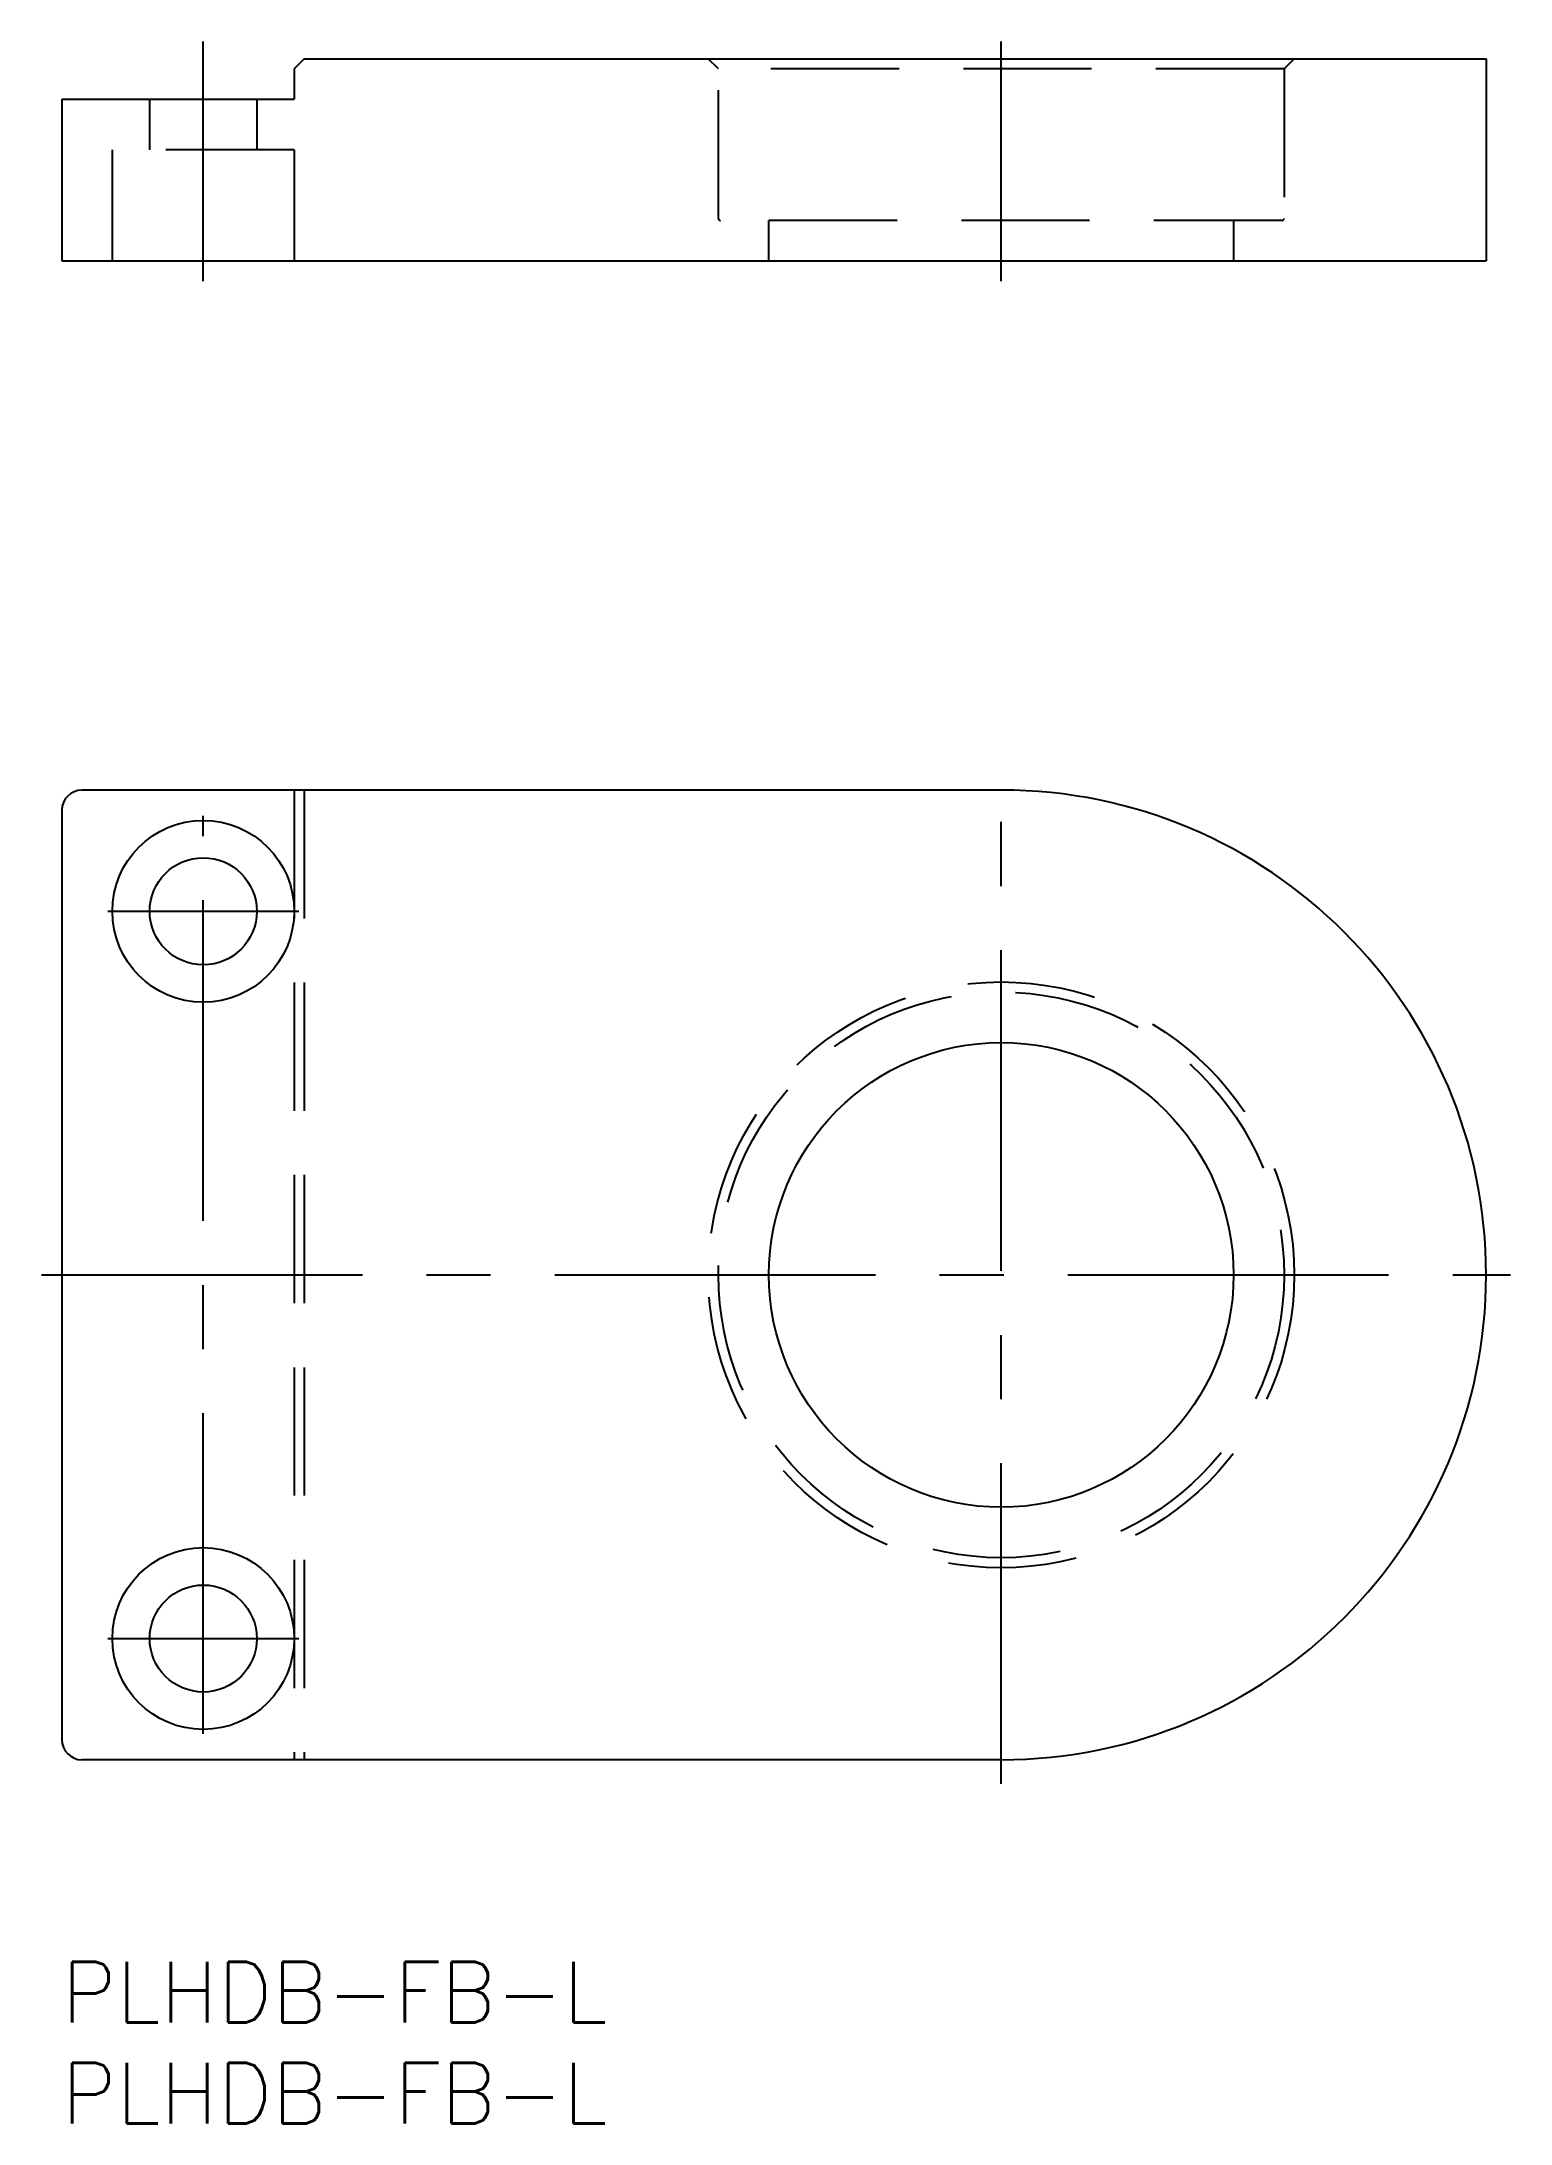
# Model space of a CAD drawing. Extents: x -1 to 72, y -8 to 95.
import ezdxf

# ---------------------------------------------------------------- set-up
doc = ezdxf.new("R2010")
doc.units = 0
doc.header["$LTSCALE"] = 0.5
doc.linetypes.add('CENTER', pattern=[50.8, 31.75, -6.35, 6.35, -6.35])
doc.linetypes.add('DASHED', pattern=[19.05, 12.7, -6.35])
for name, color, linetype in [('MSM_CENTER', 1, 'CENTER'), ('MSM_CONTINUOUS', 7, 'CONTINUOUS'), ('MSM_DASHED', 4, 'DASHED'), ('MSM_PART_NUMBER', 7, 'CONTINUOUS')]:
    doc.layers.add(name, color=color, linetype=linetype)
doc.styles.get("Standard").update_dxf_attribs({"font": 'txt.shx', "height": 3, "bigfont": 'bigfont.shx'})

msp = doc.modelspace()

# ---------------------------------------------------------------- linework, layer by layer
at = {"layer": 'MSM_CENTER'}
for p, q in [((7, 83.2), (7, 95.05)), ((46.5, 83.2), (46.5, 95.05)), ((46.5, 8.8), (46.5, 59.2)), ((7, 11.275), (7, 56.725)), ((2.275, 52), (11.725, 52)), ((-1, 34), (71.7, 34)), ((2.275, 16), (11.725, 16))]:
    msp.add_line(p, q, dxfattribs=at)
at = {"layer": 'MSM_CONTINUOUS'}
for p, q in [((12, 94.2), (11.5, 93.7)), ((12, 94.2), (70.5, 94.2)), ((70.5, 94.2), (70.5, 84.2)), ((11.5, 93.7), (11.5, 92.2)), ((0, 92.2), (11.5, 92.2)), ((0, 92.2), (0, 84.2)), ((0, 84.2), (70.5, 84.2)), ((46.5, 58), (1, 58)), ((0, 57), (0, 11)), ((46.5, 10), (1, 10))]:
    msp.add_line(p, q, dxfattribs=at)
for centre, radius in [((7, 52), 4.5), ((7, 52), 2.65), ((46.5, 34), 11.5), ((7, 16), 4.5), ((7, 16), 2.65)]:
    msp.add_circle(centre, radius, dxfattribs=at)
for centre, radius, start, end in [((1, 57), 1, 90, 180), ((46.5, 34), 24, 270, 90), ((1, 11), 1, 180, 270)]:
    msp.add_arc(centre, radius, start, end, dxfattribs=at)
at = {"layer": 'MSM_DASHED'}
for p, q in [((32.5, 93.7), (32, 94.2)), ((61, 94.2), (60.5, 93.7)), ((32.5, 86.3), (32.5, 93.7)), ((60.5, 93.7), (32.5, 93.7)), ((60.5, 93.7), (60.5, 86.3)), ((4.35, 89.7), (4.35, 92.2)), ((9.65, 92.2), (9.65, 89.7)), ((2.5, 84.2), (2.5, 89.7)), ((11.5, 89.7), (2.5, 89.7)), ((11.5, 89.7), (11.5, 84.2)), ((60.4, 86.2), (32.6, 86.2)), ((35, 84.2), (35, 86.2)), ((58, 86.2), (58, 84.2)), ((11.5, 58), (11.5, 10)), ((12, 58), (12, 10))]:
    msp.add_line(p, q, dxfattribs=at)
for radius in [14.5, 14]:
    msp.add_circle((46.5, 34), radius, dxfattribs=at)
for centre, start, end in [((32.6, 86.3), 180, 270), ((60.4, 86.3), 270, 360)]:
    msp.add_arc(centre, 0.1, start, end, dxfattribs=at)

# ---------------------------------------------------------------- texts
at = {"layer": 'MSM_PART_NUMBER'}
for p in [(0, -3), (0, -8)]:
    msp.add_text('PLHDB-FB-L', height=3, dxfattribs=at).set_placement(p)

doc.saveas('drawing.dxf')
